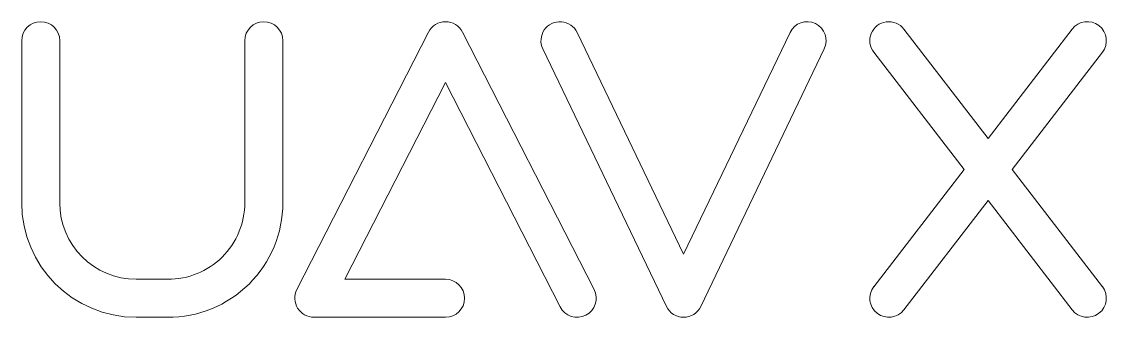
# Model space of a CAD drawing. Header units: millimetres. Extents: x 0 to 47.7, y 0 to 13.
import ezdxf

# ---------------------------------------------------------------- set-up
doc = ezdxf.new("R2010")
doc.units = ezdxf.units.MM
doc.header["$MEASUREMENT"] = 0

msp = doc.modelspace()

# ---------------------------------------------------------------- linework, layer by layer
at = {"linetype": 'Continuous', "lineweight": 0}
for p, q in [((17.908, 12.555), (12.115, 1.218)), ((25.193, 1.218), (19.399, 12.555)), ((24.446, 12.536), (29.131, 2.772)), ((33.816, 12.536), (29.131, 2.772)), ((42.532, 7.877), (38.828, 12.685)), ((46.237, 12.685), (42.532, 7.877)), ((0, 12.174), (0, 5.044)), ((1.674, 12.174), (1.674, 5.044)), ((9.82, 12.174), (9.82, 5.044)), ((11.494, 12.174), (11.494, 5.044)), ((22.937, 11.812), (28.376, 0.476)), ((35.324, 11.812), (29.885, 0.476)), ((37.502, 11.663), (41.476, 6.506)), ((43.589, 6.506), (47.563, 11.663)), ((18.654, 10.335), (14.227, 1.674)), ((23.702, 0.457), (18.654, 10.335)), ((41.476, 6.506), (37.502, 1.348)), ((47.563, 1.348), (43.589, 6.506)), ((42.532, 5.135), (38.828, 0.327)), ((42.532, 5.135), (46.237, 0.327)), ((5.044, 1.674), (6.422, 1.674)), ((18.654, 1.674), (14.227, 1.674)), ((18.654, 0.001), (12.86, 0.001)), ((5.044, 0), (6.415, 0))]:
    msp.add_line(p, q, dxfattribs=at)
for centre, radius, start, end in [((0.837, 12.174), 0.837, 0, 180), ((10.657, 12.174), 0.837, 0, 180), ((18.654, 12.174), 0.837, 27.0704, 152.9296), ((23.691, 12.174), 0.837, 25.6321, 205.6321), ((34.57, 12.174), 0.837, 334.3679, 154.3679), ((38.165, 12.174), 0.837, 37.614, 217.614), ((46.9, 12.174), 0.837, 322.386, 142.386), ((5.044, 5.044), 5.044, 180, 270), ((5.044, 5.044), 3.371, 180, 270), ((6.45, 5.044), 5.044, 269.6079, 0), ((6.45, 5.044), 3.371, 269.5203, 0), ((18.654, 0.838), 0.837, 270, 90), ((12.86, 0.838), 0.837, 152.9296, 270), ((24.448, 0.838), 0.837, 207.0704, 27.0704), ((38.165, 0.838), 0.837, 142.386, 322.386), ((46.9, 0.838), 0.837, 217.614, 37.614), ((29.131, 0.838), 0.837, 205.6321, 334.3679)]:
    msp.add_arc(centre, radius, start, end, dxfattribs=at)

doc.saveas('drawing.dxf')
